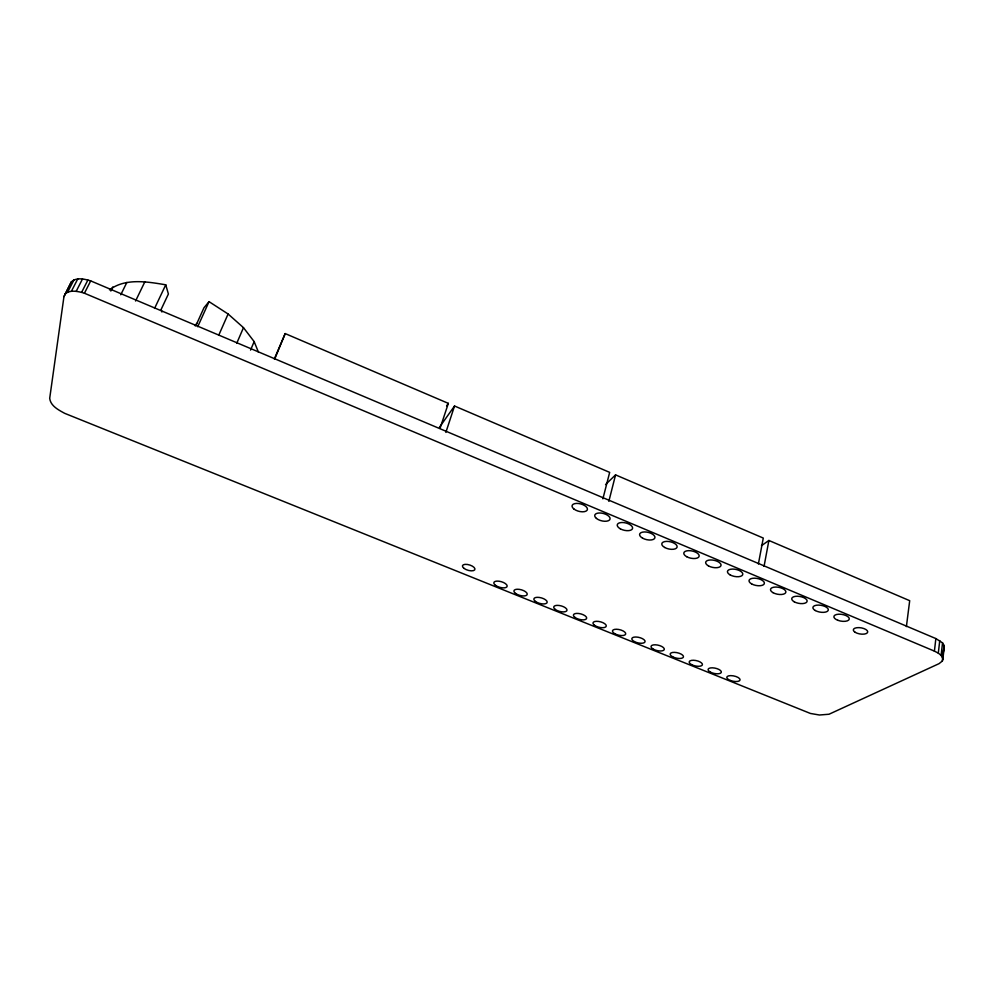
<?xml version="1.0" encoding="UTF-8"?>
<svg xmlns="http://www.w3.org/2000/svg" width="994" height="994" viewBox="0 0 994 994"><rect width="100%" height="100%" fill="white"/><g stroke="black" fill="none" stroke-linecap="round" stroke-linejoin="round"><path stroke-width="1.49" d="M942.896 658.873L941.132 655.381L942.536 642.845L935.863 638.57L90.703 280.892C84.589 279.041 76.737 277.04 71.431 281.737L63.951 296.622L49.7 398.333C50.532 405.999 58.671 410.025 64.697 413.342L810.421 713.456L819.441 715.009L829.021 714.239L939.044 663.657L942.349 661.035L942.896 658.873L944.3 646.373L942.536 642.845M942.647 657.717L944.051 645.205M942.349 661.035L943.592 649.939M941.132 655.381L938.311 653.133L939.752 640.583M938.311 653.133L934.41 651.12L935.863 638.57M906.391 626.605L909.696 600.687L768.884 540.463L761.441 545.718M764.051 566.369L768.884 540.463M758.385 563.971L763.28 538.065L615.559 474.883L605.545 484.575M608.837 501.361L615.559 474.883M943.741 648.56L944.3 646.373M602.886 498.839L609.67 472.374L454.531 406.012L439.447 427.296M445.859 432.39L454.531 406.012M440.081 428.277L448.344 403.365L285.191 333.586L274.319 359.008M274.717 358.996L285.191 333.586M250.55 350.099L254.153 341.601L243.48 327.66L228.098 313.992L209.038 301.654L203.944 307.805L195.768 325.895M236.721 343.328L243.48 327.66M71.431 281.737L63.951 296.622M218.916 334.829L228.098 313.992M197.719 326.728L209.038 301.654M154.567 308.413L165.75 284.806C147.472 281.762 125.294 277.823 109.489 289.888M135.569 301.008L144.925 281.662M120.783 294.771L126.847 282.42M110.831 291.031L112.856 286.943M65.095 294C69.568 289.888 76.24 291.167 81.607 292.36L87.894 280.01M81.607 292.36L84.428 293.23L90.703 280.892M76.19 291.304L82.502 278.979M67.642 292.161L73.978 279.873M71.431 291.23L77.756 278.929M446.592 405.875L448.344 403.365M194.961 325.659L196.949 323.286M84.428 293.23L934.41 651.12M254.153 341.601L258.44 352.174M161.898 311.992L161.127 309.445L168.396 294L165.75 284.806M730.602 680.542L729.149 679.908A6.772 2.671 11.9 0 1 730.665 675.622A6.772 2.671 11.9 0 1 740.095 679.784A6.772 2.671 11.9 0 1 730.602 680.542M837.83 620.293L836.215 619.548A7.815 3.417 9.5 0 1 838.799 614.193A7.815 3.417 9.5 0 1 849.274 619.063A7.815 3.417 9.5 0 1 837.83 620.293M464.036 568.394A6.498 2.783 16.8 0 0 474.672 569.922A6.498 2.783 16.8 0 0 467.379 564.455A6.498 2.783 16.8 0 0 464.036 568.394M855.126 632.283A7.281 3.119 9.2 0 0 867.352 632.805A7.281 3.119 9.2 0 0 859.089 627.624A7.281 3.119 9.2 0 0 855.126 632.283M573.836 508.94A7.902 3.814 14.8 0 0 586.982 510.394A7.902 3.814 14.8 0 0 578.433 503.486A7.902 3.814 14.8 0 0 573.836 508.94M596.425 518.421A7.89 3.79 14.3 0 0 609.595 519.899A7.89 3.79 14.3 0 0 601.208 513.066A7.89 3.79 14.3 0 0 596.425 518.421M620.306 528.808A7.865 3.752 13.7 0 0 632.557 528.473A7.865 3.752 13.7 0 0 621.884 522.496A7.865 3.752 13.7 0 0 620.306 528.808M642.571 538.152A7.853 3.728 13.2 0 0 654.897 537.853A7.853 3.728 13.2 0 0 644.336 531.939A7.853 3.728 13.2 0 0 642.571 538.152M664.675 547.47A7.84 3.69 12.7 0 0 677.063 547.234A7.84 3.69 12.7 0 0 666.614 541.37A7.84 3.69 12.7 0 0 664.675 547.47M686.63 556.665A7.828 3.653 12.3 0 0 699.093 556.466A7.828 3.653 12.3 0 0 688.755 550.651A7.828 3.653 12.3 0 0 686.63 556.665M708.424 565.872A7.828 3.616 11.8 0 0 720.948 565.723A7.828 3.616 11.8 0 0 710.735 559.957A7.828 3.616 11.8 0 0 708.424 565.872M730.105 574.88A7.815 3.591 11.4 0 0 742.68 574.768A7.815 3.591 11.4 0 0 732.578 569.065A7.815 3.591 11.4 0 0 730.105 574.88M751.613 583.9A7.815 3.554 11 0 0 764.249 583.838A7.815 3.554 11 0 0 754.26 578.185A7.815 3.554 11 0 0 751.613 583.9M773.009 592.66A7.815 3.516 10.6 0 0 785.72 592.648A7.815 3.516 10.6 0 0 775.829 587.044A7.815 3.516 10.6 0 0 773.009 592.66M794.194 601.768A7.803 3.479 10.2 0 0 806.954 601.792A7.803 3.479 10.2 0 0 797.176 596.238A7.803 3.479 10.2 0 0 794.194 601.768M815.279 610.515A7.803 3.442 9.8 0 0 828.101 610.589A7.803 3.442 9.8 0 0 818.422 605.085A7.803 3.442 9.8 0 0 815.279 610.515M495.596 585.404A6.908 2.92 16.1 0 0 506.878 586.882A6.908 2.92 16.1 0 0 499.013 581.204A6.908 2.92 16.1 0 0 495.596 585.404M515.613 593.468A6.883 2.907 15.7 0 0 526.919 594.959A6.883 2.907 15.7 0 0 519.179 589.343A6.883 2.907 15.7 0 0 515.613 593.468M535.505 601.482A6.871 2.883 15.3 0 0 546.837 602.998A6.871 2.883 15.3 0 0 539.208 597.431A6.871 2.883 15.3 0 0 535.505 601.482M555.286 609.446A6.846 2.87 14.9 0 0 566.63 610.987A6.846 2.87 14.9 0 0 559.125 605.47A6.846 2.87 14.9 0 0 555.286 609.446M574.93 617.411A6.834 2.845 14.6 0 0 586.286 618.964A6.834 2.845 14.6 0 0 578.893 613.509A6.834 2.845 14.6 0 0 574.93 617.411M594.474 625.263A6.821 2.82 14.2 0 0 605.843 626.829A6.821 2.82 14.2 0 0 598.574 621.424A6.821 2.82 14.2 0 0 594.474 625.263M615.124 633.911A6.809 2.808 13.8 0 0 625.686 634.073A6.809 2.808 13.8 0 0 616.442 629.239A6.809 2.808 13.8 0 0 615.124 633.911M634.433 641.615A6.796 2.783 13.5 0 0 645.044 641.801A6.796 2.783 13.5 0 0 635.874 637.005A6.796 2.783 13.5 0 0 634.433 641.615M653.592 649.331A6.796 2.758 13.2 0 0 664.265 649.567A6.796 2.758 13.2 0 0 655.183 644.795A6.796 2.758 13.2 0 0 653.592 649.331M672.689 656.835A6.784 2.734 12.8 0 0 683.412 657.084A6.784 2.734 12.8 0 0 674.417 652.362A6.784 2.734 12.8 0 0 672.689 656.835M691.6 664.638A6.784 2.721 12.5 0 0 702.36 664.936A6.784 2.721 12.5 0 0 693.452 660.252A6.784 2.721 12.5 0 0 691.6 664.638M710.437 672.143A6.772 2.696 12.2 0 0 721.259 672.466A6.772 2.696 12.2 0 0 712.425 667.819A6.772 2.696 12.2 0 0 710.437 672.143"/></g></svg>
